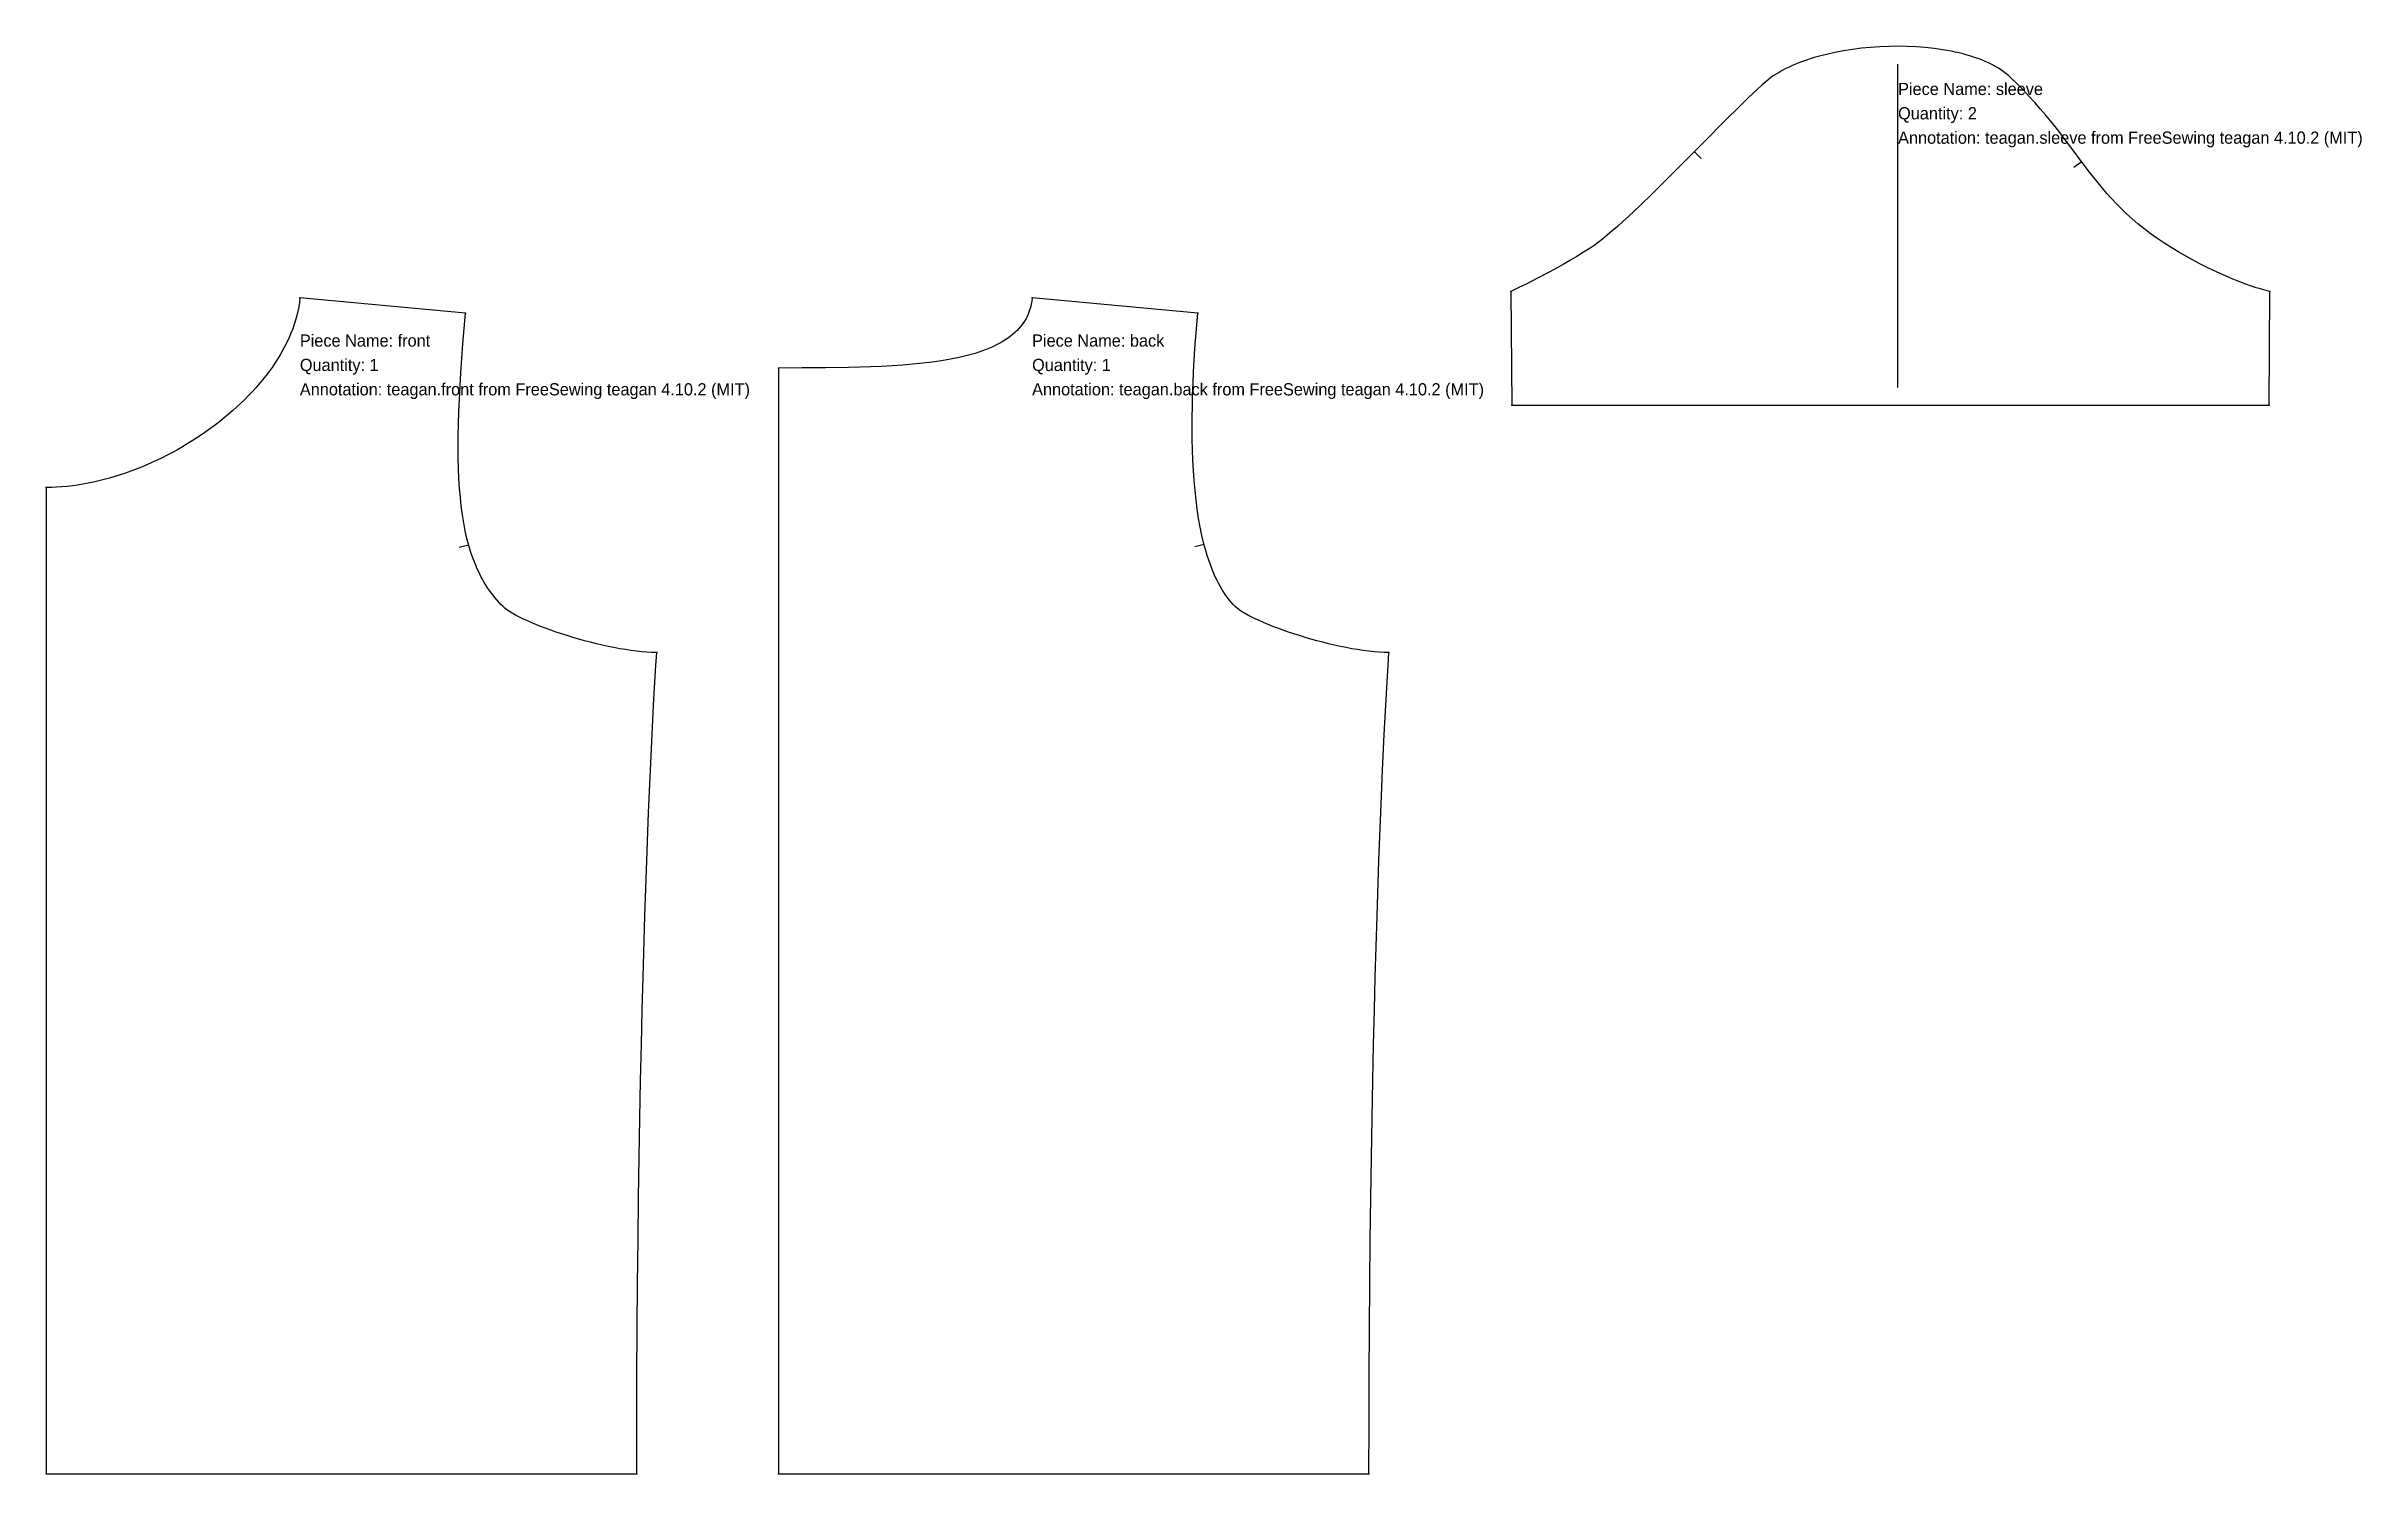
# Model space of a CAD drawing. Header units: millimetres. Extents: x 0 to 950, y -485 to 101.
import ezdxf

# ---------------------------------------------------------------- set-up
doc = ezdxf.new("R2010")
doc.units = ezdxf.units.MM

# ---------------------------------------------------------------- blocks, each defined once
blk = doc.blocks.new('front')
at = {"layer": '1'}
blk.add_lwpolyline([(0, -485.3), (242.2835, -485.3), (242.307, -464.8681), (242.3756, -445.0554), (242.4862, -425.864), (242.6359, -407.2957), (242.8216, -389.3524), (243.0403, -372.0362), (243.2891, -355.3489), (243.5649, -339.2923), (243.8647, -323.8686), (244.1856, -309.0795), (244.5245, -294.9271), (244.8783, -281.4131), (245.6192, -256.3086), (246.384, -233.7813), (247.1488, -213.8465), (247.8897, -196.5198), (248.5824, -181.8165), (249.2031, -169.752), (249.7277, -160.3417), (250.1321, -153.601), (250.4845, -148.19), (248.5216, -148.1549), (246.4763, -148.0517), (244.3568, -147.8838), (242.1712, -147.6542), (239.9279, -147.3663), (237.6348, -147.0233), (235.3004, -146.6285), (232.9327, -146.185), (230.5399, -145.6961), (228.1302, -145.1651), (225.7119, -144.5951), (223.293, -143.9895), (220.8819, -143.3514), (218.4867, -142.6841), (216.1156, -141.9909), (213.7767, -141.2749), (211.4783, -140.5394), (209.2286, -139.7876), (207.0357, -139.0229), (204.9079, -138.2483), (202.8533, -137.4673), (200.8802, -136.6829), (198.9967, -135.8984), (197.211, -135.1171), (195.5313, -134.3422), (193.9658, -133.5769), (192.5227, -132.8246), (191.2102, -132.0883), (190.0365, -131.3714), (189.0097, -130.677), (188.1382, -130.0085), (187.4299, -129.3691), (186.5593, -128.4771), (185.7119, -127.5652), (184.8875, -126.6328), (184.0859, -125.6794), (183.3071, -124.7044), (182.5508, -123.7072), (181.8169, -122.6874), (181.1053, -121.6442), (180.4158, -120.5773), (179.7482, -119.486), (179.1024, -118.3697), (178.4783, -117.2279), (177.8756, -116.06), (177.2943, -114.8656), (176.7342, -113.6439), (176.195, -112.3945), (175.1793, -109.8103), (174.2458, -107.1084), (173.3934, -104.2843), (172.6208, -101.3337), (171.9268, -98.2519), (171.3102, -95.0346), (170.7698, -91.6772), (170.3043, -88.1754), (169.9125, -84.5245), (169.5932, -80.7202), (169.3452, -76.758), (169.1673, -72.6333), (169.0581, -68.3418), (169.0166, -63.8789), (169.0414, -59.2402), (169.1314, -54.4212), (169.2853, -49.4174), (169.5019, -44.2244), (169.78, -38.8377), (170.1184, -33.2528), (170.5158, -27.4652), (170.971, -21.4705), (171.4828, -15.2641), (172.05, -8.8417), (104.0421, -2.6525), (103.8388, -4.4696), (103.5608, -6.2863), (103.2094, -8.1017), (102.786, -9.9148), (102.2921, -11.7248), (101.7292, -13.5307), (101.0986, -15.3317), (100.4018, -17.1269), (99.6403, -18.9153), (98.8154, -20.6961), (97.9286, -22.4683), (96.9814, -24.2311), (95.9751, -25.9835), (94.9113, -27.7246), (93.7913, -29.4536), (92.6166, -31.1696), (91.3886, -32.8715), (90.1087, -34.5586), (88.7784, -36.23), (87.3992, -37.8847), (85.9723, -39.5218), (84.4994, -41.1404), (82.9818, -42.7397), (81.421, -44.3187), (79.8183, -45.8765), (78.1753, -47.4123), (76.4934, -48.925), (74.7739, -50.4139), (73.0184, -51.878), (71.2282, -53.3164), (69.4048, -54.7283), (67.5497, -56.1126), (65.6642, -57.4685), (63.7499, -58.7952), (61.8081, -60.0916), (59.8402, -61.357), (57.8478, -62.5904), (55.8322, -63.7908), (53.7949, -64.9575), (51.7373, -66.0894), (49.6609, -67.1858), (47.567, -68.2456), (45.4572, -69.268), (43.3328, -70.2522), (41.1953, -71.1971), (39.0461, -72.1018), (36.8867, -72.9656), (34.7185, -73.7875), (32.5429, -74.5665), (30.3614, -75.3018), (28.1753, -75.9925), (25.9862, -76.6376), (23.7955, -77.2363), (21.6046, -77.7877), (19.4149, -78.2909), (17.2278, -78.7449), (15.0449, -79.1489), (12.8675, -79.5019), (10.6971, -79.8031), (8.5352, -80.0516), (6.383, -80.2464), (4.2421, -80.3867), (2.114, -80.4715), (0, -80.5)], close=True, dxfattribs=at)
at = {"layer": '2'}
for p in [(104.0421, -2.6525), (172.05, -8.8417), (0, -80.5), (250.4845, -148.19), (0, -485.3), (242.2835, -485.3)]:
    blk.add_point(p, dxfattribs=at)
at = {"layer": '4'}
blk.add_line((173.3468, -104.1065), (169.4773, -105.1197), dxfattribs=at)
at = {"layer": '6'}
blk.add_line((0, -80.5), (0, -485.3), dxfattribs=at)
at = {"layer": '7'}
blk.add_line((0, -80.5), (0, -485.3), dxfattribs=at)
at = {"layer": '1'}
for s, p in [('Piece Name: front', (104.0421, -22.6525)), ('Quantity: 1', (104.0421, -32.6525)), ('Annotation: teagan.front from FreeSewing teagan 4.10.2 (MIT)', (104.0421, -42.6525))]:
    blk.add_text(s, height=5, dxfattribs=at).set_placement(p)
blk = doc.blocks.new('back')
at = {"layer": '1'}
blk.add_lwpolyline([(0, -485.3), (242.2835, -485.3), (242.307, -464.8681), (242.3756, -445.0554), (242.4862, -425.864), (242.6359, -407.2957), (242.8216, -389.3524), (243.0403, -372.0362), (243.2891, -355.3489), (243.5649, -339.2923), (243.8647, -323.8686), (244.1856, -309.0795), (244.5245, -294.9271), (244.8783, -281.4131), (245.6192, -256.3086), (246.384, -233.7813), (247.1488, -213.8465), (247.8897, -196.5198), (248.5824, -181.8165), (249.2031, -169.752), (249.7277, -160.3417), (250.1321, -153.601), (250.4845, -148.19), (248.5216, -148.1549), (246.4763, -148.0517), (244.3568, -147.8838), (242.1712, -147.6542), (239.9279, -147.3663), (237.6348, -147.0233), (235.3004, -146.6285), (232.9327, -146.185), (230.5399, -145.6961), (228.1302, -145.1651), (225.7119, -144.5951), (223.293, -143.9895), (220.8819, -143.3514), (218.4867, -142.6841), (216.1156, -141.9909), (213.7767, -141.2749), (211.4783, -140.5394), (209.2286, -139.7876), (207.0357, -139.0229), (204.9079, -138.2483), (202.8533, -137.4673), (200.8802, -136.6829), (198.9967, -135.8984), (197.211, -135.1171), (195.5313, -134.3422), (193.9658, -133.5769), (192.5227, -132.8246), (191.2102, -132.0883), (190.0365, -131.3714), (189.0097, -130.677), (188.1382, -130.0085), (187.4299, -129.3691), (186.5605, -128.4645), (185.7164, -127.5157), (184.8974, -126.5234), (184.1034, -125.488), (183.3339, -124.4104), (182.5887, -123.291), (181.8676, -122.1306), (181.1703, -120.9298), (180.4966, -119.6892), (179.8462, -118.4095), (179.2188, -117.0913), (178.6141, -115.7352), (178.032, -114.3419), (177.4721, -112.9121), (176.9342, -111.4462), (176.418, -109.9451), (175.9232, -108.4092), (175.4497, -106.8394), (174.5651, -103.6), (173.7622, -100.2322), (173.0388, -96.7409), (172.3928, -93.1313), (171.8222, -89.4084), (171.3249, -85.5775), (170.8988, -81.6434), (170.5417, -77.6114), (170.2515, -73.4866), (170.0263, -69.274), (169.8639, -64.9787), (169.7621, -60.6058), (169.719, -56.1605), (169.7324, -51.6478), (169.8001, -47.0728), (169.9202, -42.4406), (170.0906, -37.7563), (170.309, -33.025), (170.5735, -28.2518), (170.882, -23.4417), (171.2322, -18.6), (171.6223, -13.7316), (172.05, -8.8417), (104.0421, -2.6525), (103.8853, -3.9797), (103.661, -5.2654), (103.3702, -6.5103), (103.0138, -7.715), (102.593, -8.8802), (102.1087, -10.0066), (101.562, -11.0949), (100.9537, -12.1456), (100.2851, -13.1594), (99.557, -14.137), (98.7704, -15.0791), (97.9265, -15.9863), (97.0261, -16.8593), (96.0704, -17.6987), (95.0603, -18.5052), (93.9968, -19.2794), (92.8809, -20.022), (91.7137, -20.7337), (90.4962, -21.4151), (89.2293, -22.0669), (87.9141, -22.6897), (86.5516, -23.2843), (85.1429, -23.8511), (83.6888, -24.391), (82.1905, -24.9046), (80.6489, -25.3925), (79.065, -25.8553), (77.4399, -26.2939), (75.7746, -26.7087), (74.0701, -27.1004), (70.5474, -27.8175), (66.88, -28.4503), (63.076, -29.0041), (59.1433, -29.4842), (55.0902, -29.8959), (50.9248, -30.2443), (46.655, -30.5348), (42.289, -30.7727), (37.8349, -30.9631), (33.3007, -31.1115), (28.6946, -31.2229), (19.2989, -31.3563), (9.7125, -31.4055), (0, -31.4125)], close=True, dxfattribs=at)
at = {"layer": '2'}
for p in [(104.0421, -2.6525), (172.05, -8.8417), (0, -31.4125), (250.4845, -148.19), (0, -485.3), (242.2835, -485.3)]:
    blk.add_point(p, dxfattribs=at)
at = {"layer": '4'}
blk.add_line((174.6238, -103.8149), (170.7651, -104.8686), dxfattribs=at)
at = {"layer": '6'}
blk.add_line((0, -80.5), (0, -485.3), dxfattribs=at)
at = {"layer": '7'}
blk.add_line((0, -80.5), (0, -485.3), dxfattribs=at)
at = {"layer": '1'}
for s, p in [('Piece Name: back', (104.0421, -22.6525)), ('Quantity: 1', (104.0421, -32.6525)), ('Annotation: teagan.back from FreeSewing teagan 4.10.2 (MIT)', (104.0421, -42.6525))]:
    blk.add_text(s, height=5, dxfattribs=at).set_placement(p)
blk = doc.blocks.new('sleeve')
at = {"layer": '1'}
blk.add_lwpolyline([(-155.4052, -46.7292), (155.4052, -46.7292), (155.764, 0), (155.1216, 0.1407), (153.2282, 0.6262), (151.8282, 1.028), (150.1344, 1.5517), (148.1531, 2.2091), (145.8908, 3.0121), (143.3537, 3.9726), (140.5481, 5.1026), (137.4804, 6.4138), (134.157, 7.9183), (130.5841, 9.6278), (126.7681, 11.5542), (122.7153, 13.7095), (118.432, 16.1055), (115.2228, 18.0059), (112.1828, 19.9265), (109.302, 21.8677), (106.5702, 23.8294), (103.9773, 25.812), (101.513, 27.8156), (99.1673, 29.8403), (96.93, 31.8863), (94.7909, 33.9538), (92.74, 36.043), (90.7669, 38.154), (88.8617, 40.287), (87.014, 42.4422), (85.2139, 44.6196), (83.4511, 46.8196), (81.7155, 49.0423), (78.2851, 53.5563), (74.8417, 58.1629), (71.304, 62.8637), (69.4744, 65.2497), (67.5908, 67.6598), (65.643, 70.0941), (63.6209, 72.5527), (61.5143, 75.0358), (59.313, 77.5437), (57.007, 80.0764), (54.586, 82.6341), (52.0399, 85.217), (49.3586, 87.8253), (48.4114, 88.6835), (47.406, 89.5106), (46.3442, 90.3068), (45.2279, 91.0724), (44.0589, 91.8073), (42.8392, 92.5118), (41.5705, 93.186), (40.2547, 93.83), (38.8937, 94.444), (37.4893, 95.0281), (36.0435, 95.5824), (34.558, 96.1072), (33.0347, 96.6024), (31.4755, 97.0684), (29.8823, 97.5051), (28.2568, 97.9129), (26.6011, 98.2917), (24.9168, 98.6417), (23.2059, 98.9631), (21.4703, 99.256), (19.7118, 99.5206), (17.9322, 99.7569), (14.3174, 100.1456), (10.6408, 100.4231), (6.9172, 100.5906), (3.1615, 100.6491), (-0.6113, 100.5999), (-4.3865, 100.4439), (-8.149, 100.1825), (-11.8842, 99.8165), (-15.577, 99.3473), (-19.2126, 98.7759), (-22.7761, 98.1034), (-26.2526, 97.3309), (-27.9536, 96.9075), (-29.6273, 96.4596), (-31.2718, 95.9872), (-32.8853, 95.4906), (-34.4658, 94.9697), (-36.0116, 94.4249), (-37.5208, 93.8562), (-38.9915, 93.2638), (-40.4218, 92.6478), (-41.81, 92.0084), (-43.154, 91.3456), (-44.4522, 90.6596), (-45.7026, 89.9507), (-46.9033, 89.2188), (-48.0525, 88.4642), (-49.1484, 87.687), (-50.1891, 86.8873), (-51.1726, 86.0653), (-52.7671, 84.6476), (-54.4905, 83.0683), (-58.2897, 79.471), (-62.5008, 75.3659), (-67.0544, 70.8453), (-76.9115, 60.9272), (-87.3055, 50.4559), (-92.5304, 45.2437), (-97.6813, 40.1704), (-102.6889, 35.3283), (-107.4836, 30.8099), (-109.7795, 28.7009), (-111.9961, 26.7075), (-114.1249, 24.8411), (-116.1571, 23.1135), (-118.084, 21.536), (-119.8969, 20.1203), (-121.5873, 18.8778), (-123.1464, 17.8203), (-125.8708, 16.0993), (-128.6562, 14.405), (-131.4701, 12.7488), (-134.2796, 11.1426), (-137.0521, 9.5978), (-139.755, 8.1263), (-144.8212, 5.4494), (-149.2165, 3.2051), (-152.6798, 1.4867), (-155.764, 0)], close=True, dxfattribs=at)
at = {"layer": '2'}
for p in [(-155.764, 0), (155.764, 0), (-155.4052, -46.7292), (155.4052, -46.7292)]:
    blk.add_point(p, dxfattribs=at)
at = {"layer": '4'}
for p, q in [((-80.4385, 57.3739), (-77.5996, 54.556)), ((78.5059, 53.2658), (75.3211, 50.8456))]:
    blk.add_line(p, q, dxfattribs=at)
at = {"layer": '7'}
blk.add_line((3.0055, -39.3603), (3.0055, 93.2803), dxfattribs=at)
at = {"layer": '1'}
for s, p in [('Piece Name: sleeve', (3.1615, 80.6491)), ('Quantity: 2', (3.1615, 70.6491)), ('Annotation: teagan.sleeve from FreeSewing teagan 4.10.2 (MIT)', (3.1615, 60.6491))]:
    blk.add_text(s, height=5, dxfattribs=at).set_placement(p)

msp = doc.modelspace()

# ---------------------------------------------------------------- block references
at = {"layer": '1'}
for name, p in [('sleeve', (756.733, 0)), ('front', (0, 0)), ('back', (300.4845, 0))]:
    msp.add_blockref(name, p, dxfattribs=at)

doc.saveas('drawing.dxf')
